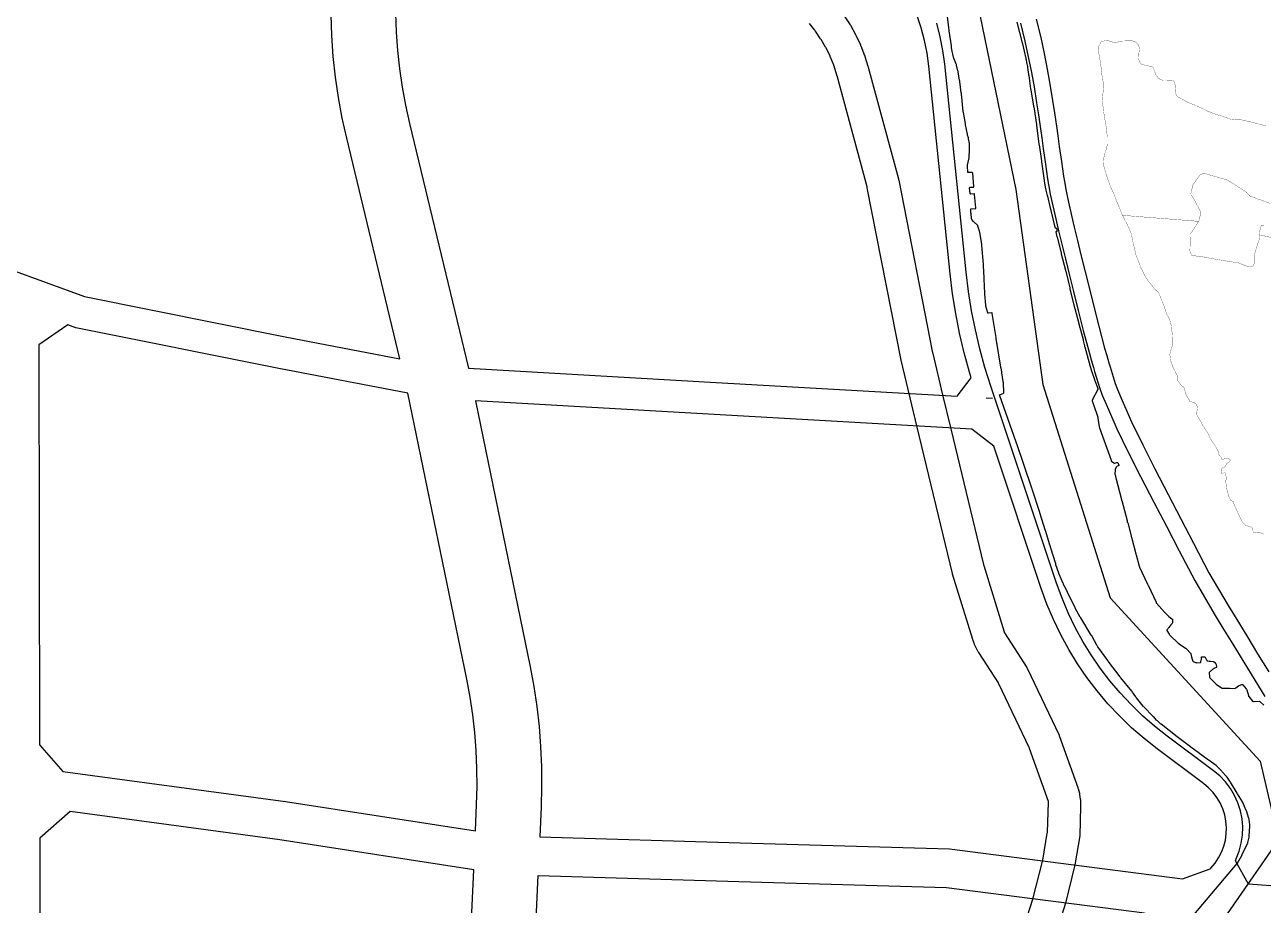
# Model space of a CAD drawing. Header units: millimetres. Extents: x -2018 to 1267, y -2071 to 2585.
# Drawn here: x -477 to 673, y -65 to 753 of the extents above; entities that cross this region are included whole.
import ezdxf

# ---------------------------------------------------------------- set-up
doc = ezdxf.new("R2010")
doc.units = ezdxf.units.MM
doc.linetypes.add('DASH', pattern=[0.35, 0.25, -0.1])
for name, color, linetype in [('0block', 7, 'Continuous'), ('0lake', 140, 'DASH'), ('0river', 141, 'Continuous'), ('0river_center', 10, 'Continuous'), ('0river_s', 140, 'Continuous')]:
    doc.layers.add(name, color=color, linetype=linetype)

msp = doc.modelspace()

# ---------------------------------------------------------------- linework, layer by layer
at = {"layer": '0block', "color": 7}
for points in [[(-128.8, 442.7), (-178, 647.5), (-182.1, 666.1), (-185.6, 685.1), (-188.4, 704.2), (-190.5, 723.4), (-191.9, 742.7), (-192.6, 762), (-192.5, 781.4), (-191.8, 800.4), (-186.9, 887.9), (-208.8, 891.6), (-231.6, 896.3), (-254.3, 901.8), (-276.8, 908), (-299, 915), (-321, 922.6), (-342.8, 931), (-364.2, 940.1), (-497.7, 999.4)], [(-132.6, 763.1), (-132, 745.9), (-130.7, 728.8), (-128.9, 711.8), (-126.4, 694.8), (-123.3, 678), (-119.6, 661), (-65, 433.9), (165.1, 420.8), (389, 408), (402.1, 424.9), (400.4, 430.4), (395.5, 448.3), (391.3, 466.4), (387.7, 484.6), (384.8, 503), (382.5, 521.4), (362.7, 714.3), (361, 726.4), (358.7, 738.2), (355.6, 749.8), (351.8, 761.2)], [(692.8, -47.7), (659.6, -45.2), (647.4, -23.4), (648.3, -21.6), (651, -14.5), (652.9, -7.1), (654, 0.4), (654.2, 8), (653.6, 15.6), (652.1, 23.1), (649.8, 30.3), (646.6, 37.3), (642.8, 43.8), (638.2, 49.9), (632.9, 55.4), (627.2, 60.1), (584, 92.4), (572.3, 101.6), (561.1, 111.3), (550.5, 121.6), (540.3, 132.4), (530.8, 143.7), (521.8, 155.5), (513.4, 167.7), (505.7, 180.3), (498.6, 193.3), (492.1, 206.7), (486.4, 220.3), (481.3, 234.4), (420.2, 417.4), (414.8, 434.6), (410, 452), (405.9, 469.6), (402.4, 487.3), (399.6, 505.1), (397.4, 523), (377.5, 716.1), (375.8, 728.9), (373.3, 741.6), (370, 754.1)], [(447.7, 754.2), (452, 737.4), (455, 723), (458, 708.6), (460.4, 695), (462.8, 680.2), (464.4, 669), (466.3, 656.3), (467.6, 647.8), (468.9, 637.8), (470.9, 623.5), (473, 609.8), (473.8, 604.6), (475.5, 595.4), (477.9, 584.8), (480.7, 572.5), (483.1, 561.5), (486.3, 549), (489.5, 535.6), (493.4, 519.9), (497, 505.1), (501.4, 487.4), (506, 469), (511.6, 448.7), (513.5, 441.6), (515.6, 434.6), (516.6, 430.9), (521.6, 415.1), (523.8, 408.9), (528.5, 397.8), (537.3, 377.7), (547.9, 356), (559.4, 333.5), (571.7, 309.7), (583.5, 287.2), (595.3, 264.5), (609.8, 236.9), (627.8, 205.8), (635.9, 192.7), (645.2, 177.6), (655.2, 161), (665.6, 144.2), (674.9, 129)], [(462.3, 757.9), (466.6, 740.8), (469.7, 726), (472.7, 711.4), (475.2, 697.5), (477.6, 682.4), (479.3, 671.1), (481.2, 658.5), (482.4, 649.8), (483.7, 639.9), (485.8, 625.7), (487.8, 612.1), (488.6, 607.2), (490.2, 598.4), (492.5, 588.1), (495.3, 575.7), (497.7, 565), (500.8, 552.6), (504, 539.2), (508, 523.5), (511.5, 508.7), (515.9, 491.1), (520.5, 472.8), (526, 452.6), (527.9, 445.6), (529.9, 438.8), (531, 435.2), (535.8, 419.8), (537.8, 414.3), (542.3, 403.8), (550.9, 384), (561.4, 362.7), (572.7, 340.4), (585, 316.6), (596.7, 294.1), (608.6, 271.5), (622.9, 244.1), (640.7, 213.5), (648.7, 200.5), (658, 185.4), (668, 168.8), (678.4, 152)], [(-492.8, 526.6), (-421.5, 500.5), (-235.2, 463), (-128.8, 442.7)], [(415.9, 406.5), (421.9, 406.1)]]:
    msp.add_lwpolyline(points, dxfattribs=at)
for points in [[(-121.2, 410.7), (-241, 433.5), (-429.7, 471.5), (-437.2, 474.3), (-464.1, 455.5), (-463.4, 84.3), (-441.7, 59.6), (-234.8, 31.8), (-58.5, 4.5), (-57.4, 28.9), (-57, 45.7), (-57.1, 62.4), (-57.8, 79), (-59.1, 95.6), (-61, 112.1), (-63.5, 128.5), (-66.6, 145.1)], [(-58.5, 403.5), (-7.7, 156.7), (-4.3, 138.5), (-1.5, 120), (0.6, 101.3), (2.1, 82.7), (2.9, 63.9), (3, 45.2), (2.5, 26.7), (1.3, -1.1), (187.3, -6.7), (382, -12.2), (598.3, -40.1), (623.9, -31), (624.6, -30.2), (628.6, -25.6), (631.9, -20.6), (634.6, -15.4), (636.7, -9.9), (638.2, -4.2), (639, 1.7), (639.2, 7.6), (638.7, 13.5), (637.5, 19.3), (635.7, 24.9), (633.3, 30.3), (630.3, 35.4), (626.7, 40.1), (622.6, 44.4), (617.9, 48.4), (574.9, 80.5), (562.7, 90), (551, 100.2), (539.8, 111.1), (529.1, 122.4), (519.1, 134.3), (509.6, 146.7), (500.8, 159.5), (492.7, 172.8), (485.2, 186.5), (478.5, 200.5), (472.4, 214.9), (467.1, 229.4), (423.1, 361.5), (402.5, 377.2), (163.4, 390.9)], [(-463.2, -2.5), (-463, -144.8), (-443.6, -164.8), (-66.7, -177.5), (-60.1, -31.7), (-240, -3.8), (-434.9, 22.3)], [(569, -88.6), (502.1, -158.8), (492.6, -169.4), (483.5, -180.7), (481.5, -183.4), (457.8, -195.1), (-6.7, -179.5), (-0.3, -37.1), (186.2, -42.7), (379.1, -48.2), (563, -71.8)]]:
    msp.add_lwpolyline(points, close=True, dxfattribs=at)
at = {"layer": '0lake', "const_width": 0.25}
for points in [[(679.9, 586.9), (661.6, 593.5), (661.1, 593.7), (660.7, 593.9), (658, 596.9), (657.7, 597.3), (657.3, 597.6), (640.9, 608.2), (640.5, 608.4), (640, 608.6), (619.4, 614.6), (618.9, 614.7), (618.4, 614.7), (615.9, 614.1), (615.4, 614), (615, 613.9), (608.5, 605), (608.2, 604.6), (608, 604.1), (606.1, 596.4), (606.1, 595.9), (606.2, 595.4), (610.3, 588.5), (610.5, 588.1), (610.7, 587.6), (615.1, 579.2), (615.3, 578.7), (615.4, 578.3), (613.6, 571), (613.4, 570.5), (613, 570.3), (543.2, 575.8), (542.7, 575.8), (542.4, 576.1), (542.2, 576.5), (539.3, 584), (539.1, 584.4), (538.9, 584.9), (537.3, 588.6), (537.1, 589), (537, 589.5), (534.7, 595.6), (534.5, 596), (534.3, 596.5), (532.5, 600.1), (532.3, 600.6), (532.1, 601), (529.9, 606.6), (529.8, 607.1), (529.6, 607.5), (528, 612.3), (527.8, 612.8), (527.7, 613.2), (526.2, 618), (526.1, 618.5), (525.9, 619), (525.3, 621.4), (525.2, 621.9), (525.2, 622.4), (525.1, 625.4), (525.1, 625.9), (525.1, 626.4), (525.2, 628.9), (525.3, 629.4), (525.4, 629.9), (526, 632.8), (526.1, 633.3), (526.3, 633.8), (527.6, 637.5), (527.8, 638), (527.9, 638.5), (528.4, 641.4), (528.4, 641.9), (528.5, 642.4), (528.5, 647.4), (528.5, 647.9), (528.5, 648.4), (527.7, 655.9), (527.6, 656.4), (527.6, 656.9), (525.6, 668.2), (525.6, 668.7), (525.5, 669.2), (524.6, 676.1), (524.5, 676.6), (524.4, 677.1), (523.8, 681.1), (523.8, 681.6), (523.8, 682.1), (524.2, 686.6), (524.2, 687.1), (524.3, 687.6), (524.8, 693.5), (524.9, 694), (524.9, 694.5), (524.9, 697.5), (524.9, 698), (524.9, 698.5), (523.5, 705.9), (523.4, 706.4), (523.4, 706.9), (522.5, 714.9), (522.4, 715.4), (522.4, 715.9), (521.2, 722.3), (521.2, 722.8), (521.1, 723.2), (520, 729.1), (519.9, 729.6), (520, 730.1), (520, 731.6), (520.1, 732.1), (520.2, 732.6), (520.8, 733.4), (521.1, 733.8), (521.3, 734.3), (522.5, 736.5), (522.8, 736.9), (523.2, 737.2), (525.6, 737.8), (526.1, 737.9), (526.6, 738), (529.1, 738.1), (529.5, 738), (530, 737.8), (533.3, 736.7), (533.8, 736.5), (534.3, 736.5), (535.3, 736.3), (535.8, 736.3), (536.3, 736.4), (537.7, 736.7), (538.2, 736.8), (538.7, 737), (540.1, 737.4), (540.6, 737.5), (541.1, 737.5), (543.1, 737.7), (543.6, 737.7), (544.1, 737.7), (547.1, 737.9), (547.6, 737.9), (548.1, 737.9), (550.6, 737.9), (551.1, 737.9), (551.6, 737.8), (553.1, 737.5), (553.6, 737.4), (554, 737.1), (555.2, 736.2), (555.6, 735.9), (555.9, 735.6), (557.3, 734.1), (557.6, 733.7), (557.7, 733.2), (558.1, 731.8), (558.3, 731.3), (558.3, 730.8), (557.7, 725.3), (557.7, 724.8), (557.7, 724.3), (557.6, 722.8), (557.6, 722.3), (557.6, 721.8), (557.8, 720.3), (557.9, 719.9), (558.1, 719.4), (558.7, 718), (559, 717.6), (559.3, 717.3), (560, 716.5), (560.4, 716.2), (560.8, 716), (564.7, 714.9), (565.2, 714.8), (565.6, 714.7), (568.1, 714.3), (568.6, 714.2), (569.1, 714.1), (570.5, 713.7), (570.9, 713.3), (571.2, 712.9), (571.4, 712.5), (571.6, 712), (572.4, 709.6), (572.5, 709.2), (572.7, 708.7), (573.6, 706.4), (573.7, 705.9), (574, 705.5), (576, 703.2), (576.4, 702.9), (576.8, 702.6), (578, 701.8), (578.5, 701.6), (579, 701.5), (580.4, 701.2), (580.9, 701.2), (581.4, 701.2), (583.4, 701.2), (583.9, 701.1), (584.4, 701.1), (586.9, 701.1), (587.4, 701.1), (587.9, 701.1), (588.9, 700.9), (589.4, 700.8), (589.8, 700.5), (590.2, 700.2), (590.6, 699.8), (590.7, 699.4), (591.4, 697), (591.5, 696.5), (591.5, 696), (591.7, 693), (591.7, 692.5), (592, 689), (592, 688.5), (592.3, 688.1), (593.3, 686.3), (593.6, 686), (594, 685.8), (596.7, 684.4), (597.2, 684.2), (597.6, 683.9), (600.6, 682.2), (601.1, 681.9), (601.5, 681.7), (604.2, 680.4), (604.7, 680.2), (605.1, 680), (609.3, 678.4), (609.8, 678.2), (610.3, 678), (613.4, 676.5), (613.9, 676.3), (614.3, 676.1), (617.1, 674.9), (617.5, 674.7), (618, 674.5), (622, 672.4), (622.4, 672.2), (622.9, 672), (629, 669.7), (629.4, 669.5), (629.9, 669.4), (635.7, 667.7), (636.2, 667.6), (636.6, 667.4), (642.7, 665.2), (643.2, 665.1), (643.7, 665), (648.2, 664.5), (648.7, 664.5), (649.2, 664.5), (651.2, 664.6), (651.7, 664.6), (652.2, 664.5), (655.2, 664.2), (655.7, 664.1), (656.1, 663.9), (662, 662.5), (662.5, 662.4), (662.9, 662.3), (669.7, 660.4), (670.2, 660.2), (670.6, 660.1), (676, 659)], [(673.7, 279.7), (673.3, 280), (672.9, 280.2), (670.7, 281.4), (670.2, 281.7), (669.7, 281.7), (668.2, 281.7), (667.7, 281.7), (667.3, 281.6), (664.8, 281.2), (664.4, 281.4), (664.1, 281.8), (663.8, 282.3), (663.8, 282.8), (663.7, 283.3), (663.7, 283.8), (663.7, 284.3), (663.6, 284.8), (663.4, 285.2), (663.1, 285.6), (662.8, 286), (661, 286.8), (660.5, 286.9), (657.6, 287.8), (657.2, 288), (656.8, 288.3), (654.3, 290.8), (653.9, 291.1), (653.7, 291.5), (649.9, 299.2), (649.7, 299.6), (649.5, 300.1), (646.5, 306.9), (646.3, 307.4), (646.1, 307.9), (645.7, 309.3), (645.6, 309.8), (645.2, 310.1), (643.4, 311.1), (643.1, 311.3), (642.8, 311.8), (641.1, 315.4), (640.9, 315.9), (640.7, 316.3), (640.5, 318.3), (640.5, 318.8), (640.4, 319.3), (639.4, 321.6), (639.2, 322), (639.1, 322.5), (638.5, 329.5), (638.5, 330), (638.8, 330.3), (639.3, 330.5), (639.5, 330.9), (639.5, 331.4), (637.8, 337.1), (637.4, 337.1), (636.9, 336.9), (635.1, 336), (634.7, 335.8), (634.6, 336.1), (634.2, 339.1), (634.2, 339.6), (634.4, 340.1), (634.9, 340.9), (635.2, 341.3), (635.6, 341.7), (636, 341.9), (636.5, 342), (637.5, 342.2), (637.9, 342.5), (638.1, 342.9), (639, 344.7), (639.3, 345.1), (639.7, 345.5), (640.1, 345.8), (640.5, 346.1), (641.2, 346.7), (641.6, 347), (642, 347.4), (642.9, 348.6), (642.6, 349), (641.5, 350), (641.1, 350.3), (640.7, 350.5), (640.2, 350.3), (639.8, 350.2), (639.3, 350.1), (635.3, 349.4), (634.9, 349.4), (634.6, 349.9), (633.9, 352.3), (633.7, 352.7), (633.2, 352.7), (632.7, 352.6), (632.5, 352.8), (632.3, 353.3), (631.1, 357.7), (630.9, 358.1), (630.7, 358.5), (627.1, 364), (626.9, 364.4), (626.6, 364.8), (624.4, 368.2), (624.2, 368.6), (624, 369.1), (622.6, 372.3), (622.4, 372.8), (622.2, 373.2), (618.8, 378.2), (618.5, 378.6), (618.3, 379), (611.8, 390.3), (611.7, 390.8), (611.6, 391.3), (611.3, 392.2), (611.3, 392.7), (611.4, 393.2), (612.3, 396.1), (612.4, 396.5), (612.4, 397), (611.6, 399.4), (611.4, 399.9), (611.1, 400.3), (610.5, 401.1), (610.2, 401.4), (609.7, 401.6), (607.4, 402.4), (606.9, 402.6), (606.4, 402.7), (605.4, 402.8), (605.1, 403.2), (604.9, 403.6), (601, 410.6), (600.9, 411.1), (600.8, 411.6), (600.4, 414.1), (600.3, 414.5), (600.1, 415), (599.7, 415.9), (599.5, 416.4), (599.2, 416.7), (597.8, 417.4), (597.4, 417.7), (597.1, 418.1), (595.7, 420.1), (595.4, 420.5), (595, 420.9), (593.8, 422.5), (593.6, 422.9), (593.6, 423.4), (593.7, 424.9), (593.7, 425.4), (593.6, 425.9), (593.5, 426.4), (593.4, 426.9), (593.3, 427.4), (593, 427.8), (592.1, 429.6), (591.9, 430), (591.7, 430.5), (589.6, 434.5), (589.4, 435), (589.3, 435.4), (587.2, 441.1), (587.1, 441.6), (587.1, 442.1), (586.9, 444), (586.8, 444.5), (586.8, 445), (586.6, 446), (586.6, 446.5), (586.6, 447), (586.9, 449), (587, 449.5), (587.2, 450), (587.9, 451.8), (588, 452.3), (588.2, 452.8), (588.9, 454.7), (589, 455.2), (589, 455.7), (589, 459.2), (589, 459.7), (589, 460.2), (588.8, 465.6), (588.8, 466.1), (588.7, 466.6), (587.8, 473.6), (587.8, 474.1), (587.6, 474.6), (586.4, 478.9), (586.2, 479.4), (586, 479.8), (583.4, 484.7), (583.3, 485.1), (583.1, 485.6), (581.1, 491.8), (580.9, 492.3), (580.7, 492.7), (578.1, 499.2), (577.9, 499.7), (577.7, 500.1), (576.7, 502.9), (576.4, 503.4), (576.1, 503.8), (575.5, 504.6), (575.1, 504.9), (574.8, 505.3), (572.3, 507.7), (571.9, 508.1), (571.6, 508.5), (568.2, 512.8), (567.9, 513.1), (567.6, 513.5), (564.6, 517.6), (564.3, 518), (564.1, 518.4), (560.7, 525.1), (560.5, 525.6), (560.3, 526), (558.2, 531.1), (558, 531.6), (557.8, 532), (555.3, 538.6), (555.1, 539), (555, 539.5), (553.8, 544.4), (553.7, 544.9), (553.6, 545.4), (552.4, 550.7), (552.3, 551.2), (551.5, 555.1), (551.4, 555.6), (551.3, 556.1), (550.4, 559.5), (550.3, 560), (550.1, 560.4), (547.4, 566.4), (547.2, 566.8), (547, 567.3), (544.9, 571.3), (544.6, 571.7), (542.6, 575.7), (543.1, 575.8), (612.8, 570.3), (613.2, 570.2), (613, 569.7), (605.6, 558.4), (605.6, 558), (605.6, 557.5), (605.2, 543.5), (605.2, 543), (605.4, 542.5), (606.8, 538.7), (607.2, 538.6), (607.7, 538.5), (616.6, 537.4), (617.1, 537.3), (617.6, 537.2), (629.9, 535), (630.4, 534.9), (630.9, 534.8), (650.2, 531.7), (650.6, 531.5), (651.1, 531.4), (658.5, 528.4), (659, 528.3), (659.5, 528.4), (663.5, 528.7), (663.9, 529.1), (665, 531.3), (665.2, 531.7), (665.3, 532.2), (665.3, 539.2), (665.3, 539.7), (665.4, 540.2), (669.2, 552.7), (669.4, 553.1), (669.5, 553.6), (669.8, 557.1), (669.9, 557.6), (670.4, 557.6), (717.7, 547)], [(717.8, 547), (670, 557.7), (669.9, 558.1), (669.9, 558.6), (670.2, 561.6), (670.3, 562.1), (670.4, 562.6), (671.5, 566.4), (671.9, 566.6), (672.4, 566.6), (673.9, 566.6)]]:
    msp.add_lwpolyline(points, dxfattribs=at)
at = {"layer": '0river'}
for points in [[(600.5, -83.6), (649.1, -26), (649.3, -25.6), (653.6, -17.7), (653.8, -17.2), (654, -16.8), (658.7, -7.4), (658.9, -6.9), (659, -6.4), (660.2, -1.6), (660.3, -1.1), (660.3, -0.6), (660.9, 8.9), (660.8, 9.4), (660.8, 9.9), (660.1, 15.4), (660, 15.8), (657.6, 22.9), (657.4, 23.4), (654.2, 30.7), (654, 31.2), (649.4, 38.9), (649.1, 39.3), (642.9, 49.6), (642.6, 50.1), (642.4, 50.5), (639.7, 54.1), (639.4, 54.5), (639.1, 54.9), (635.1, 59.3), (634.7, 59.7), (629.9, 64.7), (629.5, 65.1), (623, 69.7), (622.6, 70), (614.4, 75.8), (614, 76.1), (606, 82.1), (605.6, 82.4), (593.3, 91.8), (578.4, 103.6), (578, 103.9), (575, 106.6), (574.6, 106.9), (574.3, 107.2), (571.6, 110.2), (571.2, 110.6), (570.9, 110.9), (562.4, 119.4), (562, 119.7), (561.7, 120.1), (555.5, 127.9), (555.2, 128.3), (554.9, 128.7), (551.9, 133.3), (551.6, 133.8), (551.3, 134.2), (541.1, 146.5), (540.8, 146.9), (540.5, 147.3), (529.4, 162.1), (529.1, 162.5), (519.6, 175.4), (519.3, 175.8), (519.1, 176.2), (514, 185.4), (513.7, 185.8), (513.5, 186.2), (503.9, 202.1), (503.6, 202.5), (503.4, 202.9), (498.7, 211.2), (498.5, 211.6), (491.3, 226.5), (491.1, 227), (490.9, 227.4), (487.9, 233.2), (487.7, 233.6), (487.4, 234.1), (483.7, 242.8), (483.5, 243.3), (483.3, 243.7), (480.8, 251.3), (480.6, 251.8), (480.5, 252.3), (478.3, 260), (478.1, 260.4), (478, 260.9), (475.1, 270), (474.9, 270.4), (474.8, 270.9), (471.3, 282.4), (471.2, 282.9), (465.9, 299.6), (465.8, 300.1), (458.8, 321.5), (458.7, 321.9), (458.5, 322.4), (444.4, 363.6), (444.2, 364), (444, 364.5), (443.9, 365), (443.7, 365.4), (428.5, 408.3), (428.4, 408.8), (428.4, 409.3), (431.7, 410.5), (432.1, 410.7), (432.3, 411.1), (431.9, 420.6), (431.8, 421.1), (431.8, 421.6), (430.6, 429.5), (430.5, 430), (430.4, 430.5), (429.8, 433.9), (429.7, 434.4), (429.6, 434.9), (425.2, 461.5), (425.1, 462), (425.1, 462.5), (421.6, 484.8), (421.5, 485.2), (421.1, 485.4), (418.1, 484.9), (417.6, 484.9), (417.4, 485.2), (415.6, 491.5), (415.5, 492), (415.5, 492.5), (414.8, 502.9), (414.8, 503.4), (414.2, 516.9), (414.1, 517.4), (414.1, 517.9), (413.6, 529.4), (413.6, 529.9), (413.6, 530.4), (412, 547.8), (412, 548.3), (411.9, 548.8), (410, 560.2), (409.9, 560.7), (409.7, 561.1), (408.3, 565.9), (408.2, 566.4), (407.9, 566.8), (404.9, 569.4), (404.5, 569.8), (404.2, 570.2), (402.5, 572), (402.3, 572.5), (402.3, 573), (401.9, 577.5), (401.8, 578), (401.8, 578.5), (401.6, 581.5), (401.8, 581.9), (405.8, 582.2), (406.3, 582.3), (406.4, 582.7), (405.2, 595.2), (405.1, 595.7), (404.7, 595.8), (401.7, 595.6), (401.2, 595.7), (401, 596), (400.6, 601.5), (400.8, 601.9), (401.3, 602), (404.3, 602.1), (404.6, 602.5), (403.5, 615), (403.4, 615.4), (403, 615.6), (399.5, 615.6), (399, 615.6), (398.8, 616), (398.6, 621.5), (398.6, 622), (398.7, 622.5), (399.8, 627.9), (399.9, 628.4), (400, 628.9), (400.5, 637.4), (400.5, 637.9), (400.5, 638.4), (400.5, 641.4), (400.4, 641.9), (400.4, 642.4), (399.6, 646.8), (399.5, 647.3), (399.4, 647.8), (398.7, 650.2), (398.6, 650.7), (398.5, 651.1), (396.8, 660), (396.7, 660.5), (396.6, 661), (394.8, 671.3), (394.7, 671.8), (394.7, 672.3), (392.9, 688.7), (392.9, 689.2), (392.8, 689.7), (391.5, 700.1), (391.4, 700.6), (391.3, 701.1), (389.9, 709), (389.9, 709.5), (389.7, 710), (388.4, 715.3), (388.3, 715.8), (388.1, 716.3), (385.9, 721.8), (385.7, 722.3), (385.6, 722.8), (384.4, 728.2), (384.3, 728.6), (384.2, 729.1), (383.7, 732.1), (383.6, 732.6), (383.6, 733.1), (381.7, 747), (381.7, 747.5), (379.8, 762.8)], [(444.3, 755.3), (449.5, 736), (449.6, 735.5), (449.7, 735), (452.8, 721.3), (452.9, 720.9), (453, 720.4), (453.5, 717.4), (453.6, 716.9), (453.7, 716.4), (454.2, 714), (454.3, 713.5), (454.4, 713), (455.3, 706.6), (455.4, 706.1), (455.5, 705.6), (457.2, 693.2), (457.3, 692.7), (457.4, 692.2), (459.9, 677.4), (460, 676.9), (460.1, 676.5), (462.7, 660.2), (462.7, 659.7), (462.8, 659.2), (465, 642.3), (465, 641.8), (465.1, 641.3), (467.2, 626.5), (467.3, 626), (467.4, 625.5), (469.8, 608.1), (469.8, 607.6), (471.2, 600.3), (471.3, 599.8), (471.4, 599.3), (472.7, 594.4), (472.8, 594), (472.9, 593.5), (475.8, 581.3), (475.9, 580.8), (476.1, 580.4), (479.7, 564.8), (479.9, 564.3), (480.2, 564.2), (480.7, 564.3), (481.1, 564.1), (481.2, 563.6), (481.8, 561.2), (481.4, 560.9), (480.9, 560.7), (480.6, 560.4), (481.7, 556), (481.8, 555.5), (485.5, 541), (485.6, 540.5), (485.7, 540), (489.5, 525), (489.7, 524.5), (489.8, 524), (493.5, 508.5), (493.7, 508), (493.8, 507.5), (498.1, 490), (498.2, 489.5), (501.9, 475.5), (502.1, 475), (505.9, 460.5), (506, 460), (506.1, 459.6), (507.3, 454.7), (507.4, 454.2), (507.6, 453.7), (511.7, 438.8), (511.8, 438.3), (512, 437.8), (513.5, 432.5), (513.6, 432), (513.7, 431.6), (516.5, 423.5), (516.7, 423.1), (516.9, 422.6), (519.6, 415.1), (519.7, 414.6), (519.7, 414.1), (514.4, 404.4), (514.3, 404), (514.4, 403.5), (514.8, 402.6), (514.9, 402.1), (515.1, 401.6), (515.2, 401.1), (515.4, 400.7), (515.5, 400.2), (519.6, 388.4), (519.7, 387.9), (519.8, 387.4), (521, 379.5), (521.1, 379), (521.2, 378.5), (532, 348.4), (532.2, 347.9), (532.5, 347.6), (534.6, 346.1), (535, 345.8), (535.4, 345.7), (537.3, 346.4), (537.8, 346.5), (538.1, 346.3), (539.1, 344), (539.1, 343.6), (538.7, 343.3), (537.7, 342.9), (537.3, 342.7), (537, 342.3), (535.8, 340.1), (535.7, 339.6), (535.7, 339.1), (535.5, 336.1), (535.6, 335.7), (535.7, 335.2), (536.5, 331.8), (536.6, 331.3), (536.7, 330.8), (541.7, 311.9), (541.8, 311.4), (541.9, 311), (546.8, 292.6), (546.8, 292.1), (547, 291.1), (547.2, 290.7), (547.5, 290.3), (550.6, 278.2), (550.7, 277.7), (550.9, 277.2), (555, 261.7), (555.1, 261.3), (555.2, 260.8), (558.2, 250.2), (558.3, 249.7), (558.5, 249.2), (565.9, 233.4), (566.1, 232.9), (566.3, 232.5), (573.7, 216.6), (573.9, 216.1), (574.2, 215.7), (581.5, 207.5), (581.8, 207.2), (582.2, 206.8), (585, 203.9), (585.3, 203.6), (585.7, 203.3), (588.5, 201.2), (588.9, 200.9), (589, 200.4), (589, 197.4), (588.8, 197), (588.5, 196.6), (588.1, 196.3), (587.7, 196), (587.4, 195.6), (585.6, 193.2), (585.3, 192.8), (585, 192.4), (584, 191.2), (583.8, 190.8), (583.9, 190.3), (585.9, 186.9), (586.2, 186.5), (586.5, 186.1), (594.5, 178.5), (594.9, 178.2), (595.3, 177.9), (601.1, 174.1), (601.6, 173.8), (601.9, 173.5), (605.8, 169.5), (606.1, 169.1), (606.2, 168.7), (606.8, 165.7), (606.9, 165.2), (607, 164.8), (607.8, 161.9), (608.2, 161.6), (608.7, 161.4), (610.5, 160.7), (611, 160.6), (611.5, 160.5), (615, 160.6), (615.2, 161), (615.4, 161.5), (615.8, 162.9), (615.9, 163.4), (615.9, 163.9), (615.9, 165.9), (616.3, 166), (616.8, 166), (618.8, 166), (619.3, 165.8), (621, 162.7), (621.2, 162.3), (621.7, 162.2), (623.2, 161.9), (623.7, 161.8), (624.2, 161.8), (626.7, 161.5), (627.1, 161.4), (627.6, 161.2), (629.4, 159.4), (629.7, 159), (629.7, 158.5), (629.8, 157), (629.9, 156.5), (629.6, 156.1), (627.4, 155), (627, 154.7), (626.6, 154.4), (623.5, 151.8), (623.2, 151.5), (623, 151), (623.4, 147.6), (623.4, 147.1), (623.6, 146.6), (628.9, 141.3), (629.3, 141), (629.7, 140.7), (634.5, 137.1), (634.9, 136.9), (635.4, 136.8), (640.9, 136.8), (641.4, 136.8), (641.9, 136.8), (646.9, 136.7), (647.4, 136.8), (647.8, 137.1), (650.2, 138.9), (650.6, 139.2), (651, 139.4), (653.4, 140.2), (653.9, 140.3), (654.3, 140.1), (657.5, 136.3), (657.8, 135.8), (658, 135.4), (659.5, 130.1), (659.7, 129.6), (659.9, 129.2), (663.3, 124.9), (663.7, 124.6), (664.2, 124.5), (669.7, 124.7), (670.1, 124.4), (670.5, 124.1), (673.8, 121.1)]]:
    msp.add_lwpolyline(points, dxfattribs=at)
at = {"layer": '0river_center'}
msp.add_lwpolyline([(-1556.6, 1737.7), (-1375.6, 1526.3), (-1143.3, 1353.1), (-492.1, 1068.3), (-251.1, 968.4), (-77, 945.3), (157.7, 945.3), (324.2, 900.1), (397.9, 820.8), (443.4, 599.8), (468.5, 418.9), (531.2, 220.6), (670.3, 69), (687.4, -4), (571.2, -171.8), (493.7, -316.1), (448.4, -510.1), (463.9, -832.2), (446.3, -1067.5), (343.2, -1386.7), (323.9, -1559.9), (387.6, -1785.3), (396.7, -1931.1), (385.9, -2048.1)], dxfattribs=at)
at = {"layer": '0river_s'}
for points in [[(284.1, 761.1), (289.5, 752.7), (289.8, 752.3), (294.6, 743.6), (294.8, 743.1), (299.1, 734.1), (299.3, 733.6), (299.5, 733.1), (302.9, 724.3), (303.1, 723.8), (303.2, 723.3), (306, 714.3), (306.2, 713.8), (306.3, 713.3), (334.5, 609.6), (334.6, 609.1), (334.7, 608.6), (366.2, 448.1), (366.3, 447.7), (375.5, 409.3), (383.1, 377.7), (413.4, 251.8), (413.5, 251.3), (413.7, 250.8), (432.7, 189.2), (432.8, 188.7), (433, 188.2), (453.6, 156.2), (453.8, 155.8), (454, 155.4), (483.7, 93.1), (483.9, 92.6), (484.1, 92.1), (501, 44.6), (501.2, 44.1), (501.3, 43.6), (502.5, 39.3), (502.7, 38.8), (502.7, 38.3), (503.4, 33.9), (503.5, 33.4), (503.5, 32.9), (503.7, 28.4), (503.7, 27.9), (503.7, 27.4), (502.8, -0.1), (498.3, -27.2), (489.6, -62.6), (480.3, -92.2)], [(451.6, -83.3), (459.3, -59), (468.7, -22.9), (472.7, 2.3), (472.8, 3), (472.9, 3.3), (473.8, 30.8), (473.8, 31.3), (473.7, 31.8), (456.3, 80.8), (456.1, 81.2), (455.9, 81.7), (427.7, 140.8), (427.5, 141.3), (427.3, 141.7), (409.2, 169.9), (408.9, 170.3), (408.6, 170.7), (406.9, 173.8), (406.6, 174.2), (405.2, 177.4), (405, 177.8), (404.8, 178.3), (403.8, 181.1), (403.6, 181.6), (403.5, 182.1), (384.7, 242.8), (384.6, 243.2), (351.9, 379.3), (336.9, 441.4), (305.5, 601.4), (305.5, 601.9), (305.3, 602.4), (277.4, 705.2), (277.3, 705.6), (277.2, 706.1), (274.6, 714.2), (274.5, 714.7), (274.3, 715.2), (271.3, 722.6), (271.1, 723.1), (270.9, 723.5), (267.2, 731.2), (267, 731.6), (266.8, 732), (262.7, 739), (262.5, 739.4), (262.2, 739.8), (257.4, 746.8), (257.1, 747.2), (256.8, 747.6), (251.8, 753.9)]]:
    msp.add_lwpolyline(points, dxfattribs=at)

doc.saveas('drawing.dxf')
